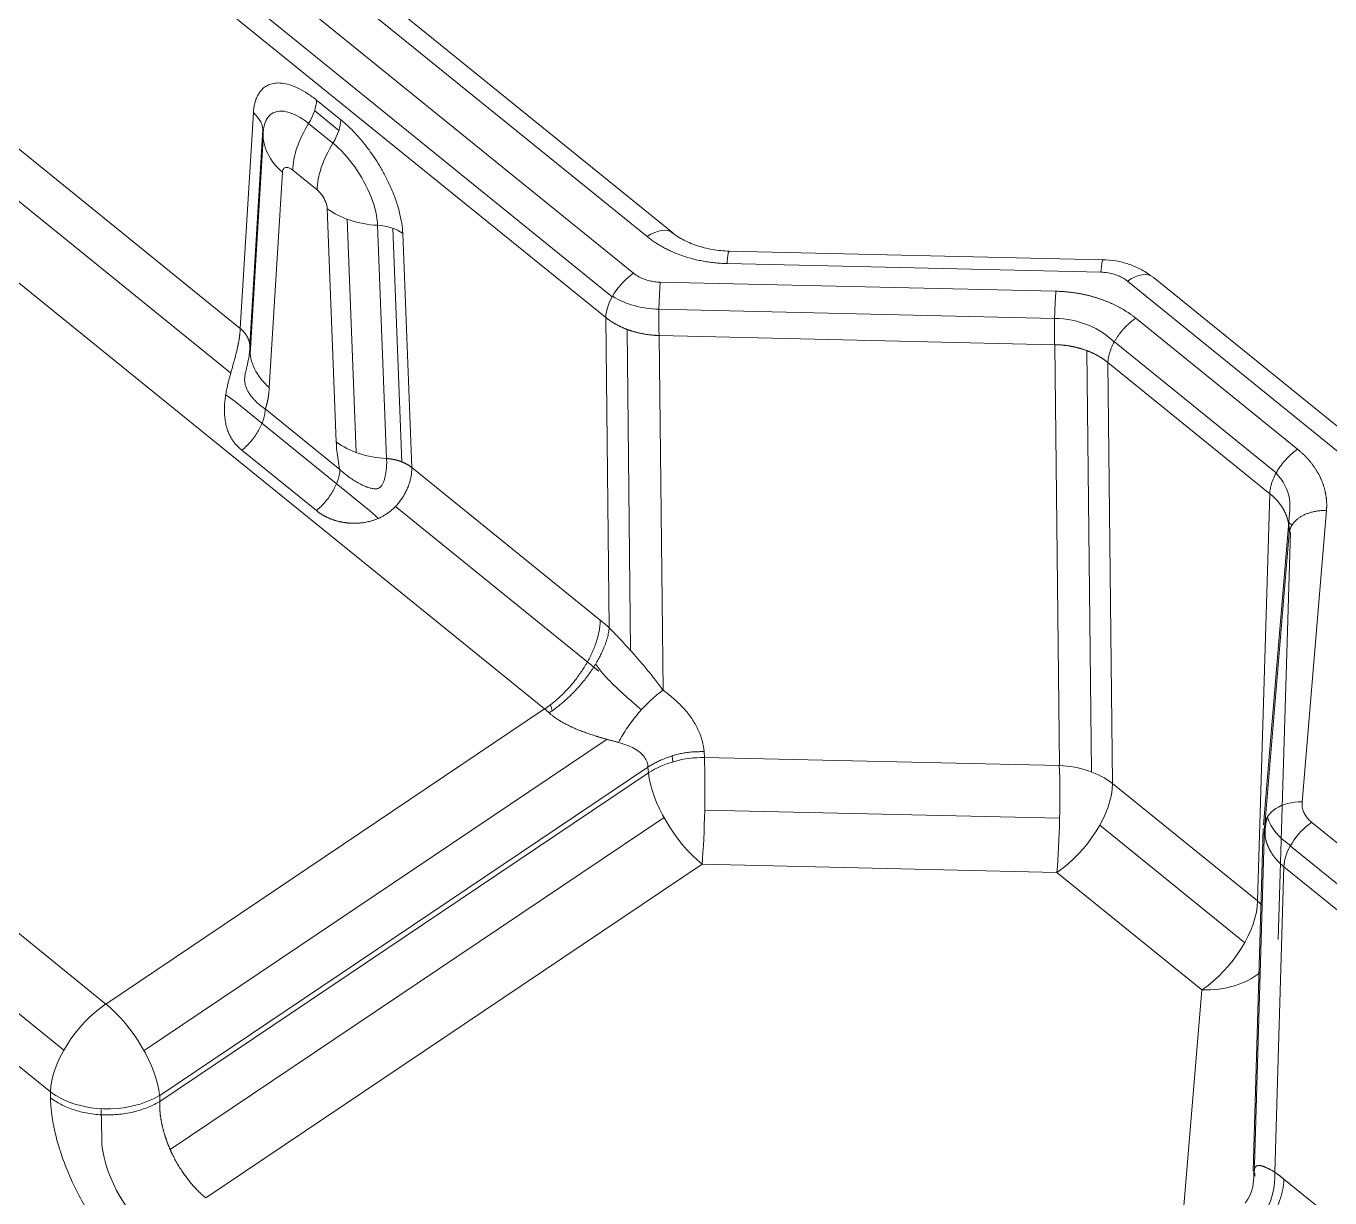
# Model space of a CAD drawing. Header units: millimetres. Extents: x 409 to 2276, y 1039 to 1674.
# Drawn here: x 2087.88 to 2104.69, y 1424.52 to 1439.62 of the extents above; entities that cross this region are included whole.
import ezdxf

# ---------------------------------------------------------------- set-up
doc = ezdxf.new("R2010")
doc.units = ezdxf.units.MM
doc.layers.add('粗实线层', color=7, linetype='Continuous', lineweight=35)

msp = doc.modelspace()

# ---------------------------------------------------------------- linework, layer by layer
at = {"layer": '粗实线层', "lineweight": 20}
for p, q in [((2095.884, 1436.908), (2031.636, 1488.93)), ((2096.215, 1436.958), (2031.966, 1488.981)), ((2095.71, 1436.437), (2030.985, 1488.846)), ((2030.709, 1488.542), (2095.435, 1436.134)), ((2095.352, 1435.865), (2030.626, 1488.273)), ((2090.639, 1435.724), (2035.267, 1480.558)), ((2090.513, 1435.153), (2035.057, 1480.055)), ((2094.563, 1430.821), (2066.764, 1453.33)), ((2091.935, 1438.414), (2091.622, 1438.668)), ((2090.808, 1438.507), (2090.639, 1435.724)), ((2091.598, 1438.532), (2091.911, 1438.278)), ((2091.833, 1438.113), (2091.52, 1438.367)), ((2090.762, 1435.514), (2090.931, 1438.29)), ((2090.933, 1438.25), (2090.764, 1435.475)), ((2090.767, 1435.395), (2090.936, 1438.17)), ((2091.013, 1434.962), (2091.182, 1437.737)), ((2091.629, 1437.511), (2091.316, 1437.764)), ((2091.76, 1437.269), (2091.876, 1434.263)), ((2092.017, 1437.132), (2092.133, 1434.126)), ((2092.525, 1434.049), (2092.409, 1437.055)), ((2092.605, 1437.016), (2092.721, 1434.005)), ((2092.85, 1433.933), (2092.734, 1436.948)), ((2101.761, 1436.611), (2096.942, 1436.722)), ((2101.734, 1436.45), (2096.914, 1436.561)), ((2101.154, 1436.204), (2096.054, 1436.322)), ((2104.904, 1434.045), (2102.077, 1436.335)), ((2105.235, 1434.095), (2102.408, 1436.384)), ((2077.838, 1435.982), (2088.908, 1427.019)), ((2096.037, 1435.973), (2101.137, 1435.855)), ((2095.396, 1431.866), (2095.352, 1435.865)), ((2104.27, 1434.168), (2102.183, 1435.857)), ((2095.625, 1435.714), (2095.671, 1431.573)), ((2096.089, 1431.063), (2096.038, 1435.634)), ((2101.138, 1435.516), (2096.038, 1435.634)), ((2101.138, 1435.516), (2101.199, 1430.091)), ((2101.908, 1435.554), (2103.994, 1433.864)), ((2088.364, 1426.425), (2077.294, 1435.388)), ((2101.612, 1430.01), (2101.552, 1435.439)), ((2101.825, 1435.285), (2101.885, 1429.86)), ((2103.911, 1433.595), (2101.825, 1435.285)), ((2077.121, 1434.85), (2088.191, 1425.887)), ((2090.572, 1434.782), (2090.453, 1434.871)), ((2090.572, 1434.782), (2092.306, 1433.378)), ((2090.961, 1434.687), (2091.922, 1433.908)), ((2090.659, 1434.156), (2091.62, 1433.377)), ((2095.28, 1431.966), (2092.85, 1433.933)), ((2103.911, 1433.595), (2103.754, 1428.347)), ((2092.421, 1433.277), (2092.306, 1433.378)), ((2095.261, 1431.309), (2092.639, 1433.432)), ((2104.169, 1433.388), (2103.829, 1429.328)), ((2104.328, 1429.622), (2104.642, 1433.379)), ((2104.161, 1433.086), (2103.846, 1429.325)), ((2104.177, 1433.102), (2104.019, 1427.849)), ((2094.563, 1430.821), (2088.908, 1427.019)), ((2095.367, 1430.43), (2089.398, 1426.419)), ((2096.623, 1430.197), (2096.618, 1430.271)), ((2096.209, 1430.218), (2096.215, 1430.14)), ((2096.623, 1430.197), (2101.199, 1430.091)), ((2095.895, 1430.072), (2089.6, 1425.842)), ((2089.601, 1425.764), (2095.9, 1429.998)), ((2095.9, 1429.998), (2095.895, 1430.072)), ((2101.885, 1429.86), (2103.754, 1428.347)), ((2096.102, 1429.421), (2089.736, 1425.143)), ((2101.202, 1429.413), (2096.626, 1429.518)), ((2103.588, 1427.809), (2101.719, 1429.322)), ((2103.828, 1429.28), (2103.695, 1424.869)), ((2103.844, 1429.296), (2103.709, 1424.801)), ((2110.009, 1424.86), (2104.452, 1429.36)), ((2104.176, 1429.056), (2109.734, 1424.556)), ((2090.194, 1424.52), (2096.593, 1428.82)), ((2096.593, 1428.82), (2101.168, 1428.715)), ((2104.093, 1428.787), (2103.975, 1424.852)), ((2109.651, 1424.287), (2104.093, 1428.787)), ((2101.168, 1428.715), (2103.037, 1427.202)), ((2103.037, 1427.202), (2102.755, 1423.831)), ((2088.191, 1425.887), (2088.193, 1425.809)), ((2089.6, 1425.842), (2089.601, 1425.764)), ((2088.853, 1425.28), (2088.845, 1425.669)), ((2104.093, 1424.763), (2109.614, 1420.292))]:
    msp.add_line(p, q, dxfattribs=at)
for centre, major_axis, ratio, start_param, end_param in [((2092.187, 1445.609), (11.993, -17.844), 0.431052, 0.751861, 2.190613), ((2091.247, 1438.434), (-0.315, -0.389), 0.524223, 1.811429, 2.558477), ((2090.433, 1438.273), (0.499, -0.03), 0.737338, 0.020162, 0.767208), ((2092.065, 1438.231), (0.629, 0.777), 0.524164, 1.811436, 2.558485), ((2091.56, 1438.181), (-0.315, -0.389), 0.524157, 1.811505, 2.558512), ((2091.932, 1438.204), (-0.998, 0.061), 0.737408, 0.020272, 0.767319), ((2092.379, 1437.978), (0.629, 0.777), 0.524149, 1.811467, 2.558516), ((2092.51, 1437.736), (0.999, 0.039), 0.682549, 3.838164, 4.585211), ((2092.359, 1436.714), (-0.5, -0.019), 0.682524, 3.838139, 4.585185), ((2095.901, 1436.569), (-0.315, -0.389), 0.524149, 3.141616, 4.181673), ((2101.75, 1436.111), (-0.012, -0.5), 0.06583, 3.141619, 3.96885), ((2095.727, 1436.099), (-0.315, -0.389), 0.524149, 4.181673, 5.700109), ((2096.07, 1435.983), (-0.012, -0.5), 0.06583, 3.96885, 5.487286), ((2102.093, 1435.996), (-0.315, -0.389), 0.524149, 3.141616, 4.181673), ((2096.097, 1436.709), (-0.999, -0.051), 0.735136, 0.814126, 1.473041), ((2101.072, 1435.119), (-0.999, -0.051), 0.735136, 3.691958, 4.610225), ((2091.763, 1435.429), (-0.998, 0.061), 0.737338, 0.020227, 0.767208), ((2092.626, 1434.73), (0.999, 0.039), 0.682525, 3.83814, 4.585122), ((2103.171, 1433.42), (-1, -0.05), 0.733501, 3.220583, 3.713859), ((2103.171, 1433.42), (-1, -0.05), 0.733501, 3.0304, 3.220583), ((2095.268, 1430.594), (0.528, -0.85), 0.46909, 2.226432, 2.329147), ((2095.268, 1430.594), (0.528, -0.85), 0.46909, 4.105525, 4.19639), ((2096.56, 1429.498), (0.997, 0.071), 0.696534, 1.457744, 2.242007), ((2096.56, 1429.498), (0.023, 1), 0.06583, 3.96885, 5.487286), ((2101.135, 1429.393), (0.023, 1), 0.06583, 3.96885, 5.487286), ((2101.135, 1429.393), (1, 0.011), 0.699388, 0.715562, 1.499825), ((2096.56, 1429.498), (-0.558, 0.83), 0.431052, 0.672176, 2.190613), ((2101.135, 1429.393), (0.629, 0.777), 0.524149, 4.181673, 5.700109), ((2104.344, 1429.284), (-0.498, 0.042), 0.675429, 4.801778, 6.320214), ((2104.854, 1429.619), (-1, -0.05), 0.733501, 0.193812, 0.794117), ((2104.468, 1429.021), (-0.315, -0.389), 0.524149, 4.181673, 5.700109), ((2103.004, 1427.879), (0.629, 0.777), 0.524149, 4.181673, 5.700109), ((2103.004, 1427.879), (1, -0.03), 0.722108, 0.648913, 0.74479), ((2103.004, 1427.879), (0.997, -0.083), 0.675429, 4.801778, 5.671462), ((2088.94, 1426.342), (0.629, 0.777), 0.524149, 1.04008, 2.541063), ((2088.94, 1426.342), (-0.558, 0.83), 0.431052, 3.813769, 5.332205), ((2088.94, 1426.342), (1, 0.02), 0.6743, 3.851387, 5.418532), ((2089.515, 1424.764), (0.518, -0.856), 0.481569, 3.812298, 5.380006), ((2103.301, 1424.432), (0.521, 0.734), 0.588409, 4.145891, 5.664546)]:
    msp.add_ellipse(centre, major_axis=major_axis, ratio=ratio, start_param=start_param, end_param=end_param, dxfattribs=at)
for points, degree in [([(2091.622, 1438.668), (2091.586, 1438.697), (2091.512, 1438.752), (2091.392, 1438.821), (2091.275, 1438.869), (2091.17, 1438.89), (2091.084, 1438.888), (2091.016, 1438.871), (2090.961, 1438.842), (2090.919, 1438.807), (2090.887, 1438.768), (2090.861, 1438.725), (2090.841, 1438.679), (2090.826, 1438.628), (2090.814, 1438.572), (2090.81, 1438.53), (2090.808, 1438.507)], 3), ([(2092.734, 1436.948), (2092.732, 1436.989), (2092.724, 1437.077), (2092.691, 1437.233), (2092.64, 1437.4), (2092.574, 1437.56), (2092.504, 1437.702), (2092.433, 1437.827), (2092.364, 1437.935), (2092.299, 1438.027), (2092.237, 1438.107), (2092.177, 1438.178), (2092.119, 1438.243), (2092.061, 1438.302), (2092, 1438.359), (2091.957, 1438.396), (2091.935, 1438.414)], 3), ([(2091.182, 1437.737), (2091.184, 1437.762), (2091.197, 1437.795), (2091.249, 1437.806), (2091.292, 1437.784), (2091.316, 1437.764)], 3), ([(2091.629, 1437.511), (2091.653, 1437.491), (2091.695, 1437.445), (2091.746, 1437.351), (2091.759, 1437.296), (2091.76, 1437.269)], 3), ([(2096.054, 1436.322), (2096.031, 1436.322), (2095.985, 1436.326), (2095.917, 1436.338), (2095.847, 1436.359), (2095.778, 1436.39), (2095.732, 1436.42), (2095.71, 1436.437)], 3), ([(2102.077, 1436.335), (2102.062, 1436.346), (2102.031, 1436.368), (2101.975, 1436.399), (2101.908, 1436.424), (2101.828, 1436.443), (2101.766, 1436.449), (2101.734, 1436.45)], 3), ([(2091.876, 1434.263), (2091.878, 1434.226), (2091.883, 1434.151), (2091.898, 1434.032), (2091.913, 1433.95), (2091.922, 1433.908)], 3), ([(2104.149, 1433.228), (2104.199, 1433.19)], 1), ([(2095.396, 1431.866), (2095.358, 1431.901), (2095.319, 1431.934), (2095.28, 1431.966)], 3), ([(2096.618, 1430.271), (2096.614, 1430.315), (2096.601, 1430.403), (2096.552, 1430.541), (2096.475, 1430.681), (2096.37, 1430.818), (2096.241, 1430.946), (2096.142, 1431.025), (2096.089, 1431.063)], 3), ([(2094.621, 1430.771), (2094.602, 1430.788), (2094.583, 1430.805), (2094.563, 1430.821)], 3), ([(2095.895, 1430.072), (2095.894, 1430.094), (2095.886, 1430.137), (2095.854, 1430.201), (2095.799, 1430.26), (2095.722, 1430.313), (2095.627, 1430.356), (2095.554, 1430.38), (2095.514, 1430.39)], 3), ([(2104.452, 1429.36), (2104.437, 1429.372), (2104.409, 1429.397), (2104.374, 1429.442), (2104.346, 1429.493), (2104.328, 1429.552), (2104.326, 1429.598), (2104.328, 1429.622)], 3), ([(2103.885, 1429.44), (2103.838, 1429.298), (2103.855, 1429.15)], 2), ([(2103.975, 1424.852), (2104.034, 1424.81), (2104.093, 1424.763)], 2)]:
    msp.add_open_spline(points, degree=degree, dxfattribs=at)
for points, degree, knots in [([(2091.52, 1438.367), (2091.422, 1438.446), (2091.223, 1438.552), (2091.001, 1438.506), (2090.939, 1438.348), (2090.933, 1438.25)], 3, [0, 0, 0, 0, 0.333545, 0.670771, 1, 1, 1, 1]), ([(2092.409, 1437.055), (2092.405, 1437.161), (2092.347, 1437.417), (2092.129, 1437.818), (2091.931, 1438.034), (2091.833, 1438.113)], 3, [0, 0, 0, 0, 0.329402, 0.666314, 1, 1, 1, 1]), ([(2096.914, 1436.561), (2096.61, 1436.569), (2096.337, 1436.663), (2096.076, 1436.753), (2095.884, 1436.908)], 2, [0, 0, 0, 0.5, 0.5, 1, 1, 1]), ([(2096.946, 1436.722), (2096.87, 1436.724), (2096.724, 1436.738), (2096.517, 1436.79), (2096.333, 1436.87), (2096.231, 1436.939), (2096.185, 1436.978)], 3, [0, 0, 0, 0, 0.253252, 0.504379, 0.753359, 1, 1, 1, 1]), ([(2102.381, 1436.401), (2102.339, 1436.434), (2102.249, 1436.492), (2102.095, 1436.558), (2101.928, 1436.6), (2101.814, 1436.61), (2101.757, 1436.611)], 3, [0, 0, 0, 0, 0.254012, 0.50542, 0.754115, 1, 1, 1, 1]), ([(2101.138, 1435.516), (2101.137, 1435.539), (2101.137, 1435.563), (2101.136, 1435.616), (2101.135, 1435.644), (2101.135, 1435.703), (2101.135, 1435.733), (2101.136, 1435.795), (2101.136, 1435.826), (2101.138, 1435.89), (2101.139, 1435.953), (2101.142, 1436.014), (2101.145, 1436.073), (2101.146, 1436.102), (2101.15, 1436.156), (2101.152, 1436.181), (2101.154, 1436.204)], 3, [0, 0, 0, 0, 0.125, 0.125, 0.25, 0.25, 0.375, 0.375, 0.5, 0.5, 0.625, 0.75, 0.75, 0.875, 0.875, 1, 1, 1, 1]), ([(2102.183, 1435.857), (2102.179, 1435.861), (2102.17, 1435.868), (2102.156, 1435.879), (2102.142, 1435.889), (2102.128, 1435.9), (2102.114, 1435.91), (2102.099, 1435.92), (2102.084, 1435.93), (2102.069, 1435.94), (2102.054, 1435.949), (2102.039, 1435.959), (2102.024, 1435.968), (2102.008, 1435.977), (2101.992, 1435.986), (2101.976, 1435.995), (2101.96, 1436.004), (2101.944, 1436.012), (2101.927, 1436.021), (2101.911, 1436.029), (2101.894, 1436.037), (2101.877, 1436.045), (2101.86, 1436.052), (2101.843, 1436.06), (2101.825, 1436.067), (2101.808, 1436.074), (2101.79, 1436.081), (2101.772, 1436.088), (2101.754, 1436.095), (2101.736, 1436.101), (2101.718, 1436.107), (2101.7, 1436.113), (2101.681, 1436.119), (2101.663, 1436.125), (2101.644, 1436.13), (2101.626, 1436.135), (2101.607, 1436.141), (2101.588, 1436.146), (2101.569, 1436.15), (2101.55, 1436.155), (2101.531, 1436.159), (2101.511, 1436.163), (2101.492, 1436.167), (2101.472, 1436.171), (2101.453, 1436.175), (2101.433, 1436.178), (2101.414, 1436.181), (2101.394, 1436.184), (2101.374, 1436.187), (2101.354, 1436.189), (2101.334, 1436.192), (2101.314, 1436.194), (2101.294, 1436.196), (2101.274, 1436.198), (2101.254, 1436.199), (2101.234, 1436.201), (2101.214, 1436.202), (2101.194, 1436.203), (2101.174, 1436.204), (2101.16, 1436.204), (2101.154, 1436.204)], 3, [0, 0, 0, 0, 0.01726, 0.03452, 0.051778, 0.069035, 0.086291, 0.103545, 0.120799, 0.138051, 0.155303, 0.172554, 0.189803, 0.207052, 0.2243, 0.241547, 0.258794, 0.27604, 0.293286, 0.310532, 0.327779, 0.345025, 0.362271, 0.379517, 0.396764, 0.41401, 0.431256, 0.448503, 0.465749, 0.482995, 0.500241, 0.517486, 0.534731, 0.551975, 0.569219, 0.586461, 0.603703, 0.620944, 0.638184, 0.655423, 0.67266, 0.689897, 0.707132, 0.724366, 0.741598, 0.758829, 0.77606, 0.793289, 0.810517, 0.827745, 0.844971, 0.862198, 0.879424, 0.896649, 0.913875, 0.9311, 0.948325, 0.96555, 0.982775, 1, 1, 1, 1]), ([(2096.038, 1435.634), (2096.034, 1435.634), (2096.024, 1435.634), (2096.009, 1435.635), (2095.994, 1435.636), (2095.98, 1435.637), (2095.965, 1435.638), (2095.95, 1435.639), (2095.936, 1435.641), (2095.921, 1435.642), (2095.906, 1435.644), (2095.892, 1435.646), (2095.878, 1435.648), (2095.863, 1435.65), (2095.849, 1435.653), (2095.834, 1435.655), (2095.82, 1435.658), (2095.806, 1435.661), (2095.792, 1435.664), (2095.778, 1435.667), (2095.764, 1435.67), (2095.75, 1435.674), (2095.736, 1435.678), (2095.723, 1435.681), (2095.709, 1435.685), (2095.695, 1435.689), (2095.682, 1435.693), (2095.668, 1435.698), (2095.655, 1435.702), (2095.642, 1435.707), (2095.629, 1435.712), (2095.616, 1435.716), (2095.603, 1435.722), (2095.59, 1435.727), (2095.578, 1435.732), (2095.565, 1435.737), (2095.553, 1435.743), (2095.54, 1435.749), (2095.528, 1435.755), (2095.516, 1435.761), (2095.504, 1435.767), (2095.492, 1435.773), (2095.481, 1435.779), (2095.469, 1435.786), (2095.458, 1435.792), (2095.447, 1435.799), (2095.435, 1435.806), (2095.424, 1435.813), (2095.414, 1435.82), (2095.403, 1435.827), (2095.392, 1435.835), (2095.382, 1435.842), (2095.372, 1435.85), (2095.362, 1435.857), (2095.355, 1435.862), (2095.352, 1435.865)], 3, [0, 0, 0, 0, 0.018878, 0.037756, 0.056633, 0.07551, 0.094386, 0.113262, 0.132137, 0.151012, 0.169887, 0.188761, 0.207635, 0.226508, 0.245381, 0.264253, 0.283126, 0.301997, 0.320869, 0.33974, 0.35861, 0.37748, 0.39635, 0.41522, 0.434089, 0.452957, 0.471825, 0.490693, 0.509561, 0.528428, 0.547295, 0.566161, 0.585028, 0.603893, 0.622759, 0.641624, 0.660489, 0.679353, 0.698217, 0.717081, 0.735944, 0.754807, 0.77367, 0.792533, 0.811395, 0.830257, 0.849118, 0.86798, 0.88684, 0.905701, 0.924561, 0.943422, 0.962281, 0.981141, 1, 1, 1, 1]), ([(2090.639, 1435.724), (2090.639, 1435.72), (2090.638, 1435.713), (2090.638, 1435.702), (2090.637, 1435.691), (2090.636, 1435.68), (2090.635, 1435.668), (2090.634, 1435.657), (2090.633, 1435.644), (2090.631, 1435.632), (2090.63, 1435.62), (2090.628, 1435.607), (2090.626, 1435.594), (2090.624, 1435.581), (2090.622, 1435.567), (2090.619, 1435.553), (2090.617, 1435.539), (2090.614, 1435.525), (2090.611, 1435.511), (2090.605, 1435.484), (2090.597, 1435.445), (2090.583, 1435.392), (2090.571, 1435.345), (2090.561, 1435.307), (2090.553, 1435.278), (2090.545, 1435.25), (2090.537, 1435.223), (2090.53, 1435.198), (2090.523, 1435.174), (2090.517, 1435.152), (2090.509, 1435.124), (2090.5, 1435.09), (2090.489, 1435.05), (2090.478, 1435.002), (2090.464, 1434.944), (2090.455, 1434.893), (2090.447, 1434.846), (2090.441, 1434.801), (2090.436, 1434.745), (2090.434, 1434.69), (2090.435, 1434.646), (2090.437, 1434.596), (2090.444, 1434.538), (2090.457, 1434.474), (2090.474, 1434.414), (2090.493, 1434.37), (2090.508, 1434.338), (2090.52, 1434.317), (2090.532, 1434.297), (2090.545, 1434.277), (2090.559, 1434.258), (2090.574, 1434.239), (2090.589, 1434.221), (2090.606, 1434.204), (2090.623, 1434.187), (2090.64, 1434.171), (2090.653, 1434.161), (2090.659, 1434.156)], 3, [0, 0, 0, 0, 0.008147, 0.016365, 0.024656, 0.033017, 0.041448, 0.049948, 0.058515, 0.067147, 0.075846, 0.084611, 0.093446, 0.102352, 0.11133, 0.120383, 0.12951, 0.138711, 0.147984, 0.157329, 0.189405, 0.221511, 0.253678, 0.271479, 0.288391, 0.30442, 0.319543, 0.333733, 0.34698, 0.359288, 0.370667, 0.393136, 0.415572, 0.437855, 0.471522, 0.510877, 0.523075, 0.549058, 0.587905, 0.618132, 0.644301, 0.666658, 0.710234, 0.751932, 0.791929, 0.83036, 0.84623, 0.86199, 0.877645, 0.893203, 0.90867, 0.924054, 0.939363, 0.954603, 0.969785, 0.984914, 1, 1, 1, 1]), ([(2090.639, 1435.724), (2090.641, 1435.722), (2090.646, 1435.718), (2090.653, 1435.712), (2090.66, 1435.705), (2090.667, 1435.699), (2090.673, 1435.693), (2090.679, 1435.686), (2090.685, 1435.68), (2090.691, 1435.673), (2090.696, 1435.666), (2090.702, 1435.66), (2090.707, 1435.653), (2090.712, 1435.646), (2090.717, 1435.639), (2090.721, 1435.632), (2090.725, 1435.625), (2090.729, 1435.617), (2090.733, 1435.61), (2090.737, 1435.603), (2090.74, 1435.595), (2090.743, 1435.588), (2090.746, 1435.581), (2090.749, 1435.573), (2090.751, 1435.566), (2090.754, 1435.558), (2090.756, 1435.551), (2090.758, 1435.543), (2090.759, 1435.536), (2090.761, 1435.528), (2090.762, 1435.52), (2090.763, 1435.513), (2090.763, 1435.505), (2090.764, 1435.498), (2090.764, 1435.49), (2090.764, 1435.482), (2090.764, 1435.477), (2090.764, 1435.475)], 3, [0, 0, 0, 0, 0.02947, 0.058887, 0.088251, 0.117561, 0.146818, 0.176022, 0.205173, 0.234271, 0.263315, 0.292307, 0.321245, 0.350131, 0.378963, 0.407743, 0.43647, 0.465145, 0.493766, 0.522335, 0.550852, 0.579316, 0.607727, 0.636086, 0.664392, 0.692646, 0.720848, 0.748998, 0.777095, 0.80514, 0.833133, 0.861074, 0.888963, 0.9168, 0.944585, 0.972319, 1, 1, 1, 1]), ([(2090.764, 1435.475), (2090.764, 1435.471), (2090.763, 1435.463), (2090.762, 1435.452), (2090.761, 1435.44), (2090.76, 1435.428), (2090.759, 1435.416), (2090.757, 1435.404), (2090.756, 1435.392), (2090.754, 1435.38), (2090.751, 1435.359), (2090.746, 1435.33), (2090.738, 1435.289), (2090.729, 1435.248), (2090.719, 1435.208), (2090.711, 1435.174), (2090.704, 1435.144), (2090.699, 1435.115), (2090.696, 1435.086), (2090.695, 1435.056), (2090.698, 1435.031), (2090.702, 1435.009), (2090.707, 1434.989), (2090.715, 1434.967), (2090.726, 1434.94), (2090.739, 1434.914), (2090.753, 1434.891), (2090.766, 1434.872), (2090.779, 1434.855), (2090.791, 1434.84), (2090.803, 1434.825), (2090.816, 1434.811), (2090.83, 1434.795), (2090.846, 1434.779), (2090.863, 1434.763), (2090.882, 1434.747), (2090.9, 1434.731), (2090.92, 1434.716), (2090.94, 1434.701), (2090.954, 1434.691), (2090.961, 1434.687)], 3, [0, 0, 0, 0, 0.015412, 0.030732, 0.04596, 0.061093, 0.076129, 0.091067, 0.105904, 0.120639, 0.13527, 0.18362, 0.225933, 0.277731, 0.320981, 0.35624, 0.38406, 0.411952, 0.43683, 0.462682, 0.489825, 0.507442, 0.528275, 0.552569, 0.584444, 0.626319, 0.653795, 0.681498, 0.70942, 0.730471, 0.752849, 0.776561, 0.80161, 0.82958, 0.857717, 0.885994, 0.914385, 0.942866, 0.971413, 1, 1, 1, 1]), ([(2101.825, 1435.285), (2101.822, 1435.287), (2101.815, 1435.293), (2101.805, 1435.301), (2101.795, 1435.308), (2101.784, 1435.316), (2101.774, 1435.324), (2101.763, 1435.331), (2101.752, 1435.338), (2101.741, 1435.345), (2101.73, 1435.352), (2101.719, 1435.359), (2101.708, 1435.366), (2101.696, 1435.373), (2101.684, 1435.379), (2101.673, 1435.385), (2101.661, 1435.392), (2101.649, 1435.398), (2101.636, 1435.404), (2101.624, 1435.409), (2101.612, 1435.415), (2101.599, 1435.421), (2101.586, 1435.426), (2101.574, 1435.431), (2101.561, 1435.436), (2101.548, 1435.441), (2101.535, 1435.446), (2101.522, 1435.451), (2101.508, 1435.455), (2101.495, 1435.459), (2101.481, 1435.464), (2101.468, 1435.468), (2101.454, 1435.471), (2101.44, 1435.475), (2101.427, 1435.479), (2101.413, 1435.482), (2101.399, 1435.485), (2101.385, 1435.488), (2101.371, 1435.491), (2101.356, 1435.494), (2101.342, 1435.497), (2101.328, 1435.499), (2101.314, 1435.501), (2101.299, 1435.504), (2101.285, 1435.505), (2101.27, 1435.507), (2101.256, 1435.509), (2101.241, 1435.51), (2101.227, 1435.512), (2101.212, 1435.513), (2101.197, 1435.514), (2101.183, 1435.515), (2101.168, 1435.515), (2101.153, 1435.516), (2101.143, 1435.516), (2101.138, 1435.516)], 3, [0, 0, 0, 0, 0.01888, 0.03776, 0.056638, 0.075516, 0.094392, 0.113268, 0.132143, 0.151017, 0.169891, 0.188764, 0.207636, 0.226507, 0.245378, 0.264248, 0.283117, 0.301986, 0.320855, 0.339722, 0.35859, 0.377457, 0.396323, 0.415189, 0.434055, 0.452921, 0.471786, 0.490651, 0.509515, 0.52838, 0.547244, 0.566108, 0.584972, 0.603835, 0.622699, 0.641563, 0.660426, 0.67929, 0.698154, 0.717017, 0.735881, 0.754745, 0.773609, 0.792473, 0.811338, 0.830203, 0.849068, 0.867933, 0.886798, 0.905664, 0.924531, 0.943397, 0.962264, 0.981132, 1, 1, 1, 1]), ([(2090.961, 1434.687), (2090.963, 1434.69), (2090.965, 1434.697), (2090.969, 1434.708), (2090.972, 1434.719), (2090.975, 1434.73), (2090.979, 1434.741), (2090.982, 1434.752), (2090.984, 1434.763), (2090.987, 1434.774), (2090.99, 1434.786), (2090.992, 1434.797), (2090.994, 1434.808), (2090.997, 1434.82), (2090.999, 1434.832), (2091, 1434.843), (2091.002, 1434.855), (2091.004, 1434.867), (2091.005, 1434.878), (2091.007, 1434.89), (2091.008, 1434.902), (2091.009, 1434.914), (2091.011, 1434.926), (2091.012, 1434.938), (2091.013, 1434.95), (2091.013, 1434.958), (2091.013, 1434.962)], 3, [0, 0, 0, 0, 0.044182, 0.088126, 0.131834, 0.175309, 0.218552, 0.261567, 0.304356, 0.346922, 0.389269, 0.431399, 0.473317, 0.515025, 0.556526, 0.597823, 0.638918, 0.679813, 0.72051, 0.761011, 0.801317, 0.84143, 0.881354, 0.921089, 0.960637, 1, 1, 1, 1]), ([(2090.659, 1434.156), (2090.681, 1434.174), (2090.703, 1434.193), (2090.744, 1434.235), (2090.764, 1434.256), (2090.801, 1434.3), (2090.818, 1434.323), (2090.849, 1434.368), (2090.862, 1434.39), (2090.887, 1434.433), (2090.899, 1434.456), (2090.92, 1434.502), (2090.929, 1434.526), (2090.944, 1434.573), (2090.95, 1434.597), (2090.959, 1434.643), (2090.961, 1434.665), (2090.961, 1434.687)], 3, [0, 0, 0, 0, 0.125, 0.125, 0.25, 0.25, 0.375, 0.375, 0.5, 0.5, 0.625, 0.625, 0.75, 0.75, 0.875, 0.875, 1, 1, 1, 1]), ([(2103.911, 1433.595), (2103.912, 1433.618), (2103.914, 1433.641), (2103.923, 1433.69), (2103.93, 1433.716), (2103.948, 1433.768), (2103.959, 1433.795), (2103.985, 1433.848), (2104, 1433.875), (2104.033, 1433.928), (2104.051, 1433.954), (2104.09, 1434.004), (2104.111, 1434.028), (2104.154, 1434.073), (2104.176, 1434.095), (2104.222, 1434.134), (2104.246, 1434.152), (2104.27, 1434.168)], 3, [0, 0, 0, 0, 0.125, 0.125, 0.25, 0.25, 0.375, 0.375, 0.5, 0.5, 0.625, 0.625, 0.75, 0.75, 0.875, 0.875, 1, 1, 1, 1]), ([(2104.642, 1433.379), (2104.643, 1433.384), (2104.643, 1433.394), (2104.644, 1433.409), (2104.645, 1433.424), (2104.645, 1433.439), (2104.645, 1433.454), (2104.645, 1433.469), (2104.644, 1433.484), (2104.643, 1433.499), (2104.642, 1433.514), (2104.641, 1433.528), (2104.639, 1433.543), (2104.638, 1433.558), (2104.635, 1433.573), (2104.633, 1433.588), (2104.63, 1433.602), (2104.627, 1433.617), (2104.624, 1433.632), (2104.62, 1433.646), (2104.617, 1433.661), (2104.612, 1433.675), (2104.608, 1433.69), (2104.603, 1433.704), (2104.599, 1433.718), (2104.593, 1433.733), (2104.588, 1433.747), (2104.582, 1433.761), (2104.576, 1433.775), (2104.57, 1433.789), (2104.564, 1433.803), (2104.557, 1433.817), (2104.55, 1433.831), (2104.543, 1433.845), (2104.535, 1433.859), (2104.527, 1433.872), (2104.519, 1433.886), (2104.511, 1433.899), (2104.503, 1433.913), (2104.494, 1433.926), (2104.485, 1433.939), (2104.476, 1433.952), (2104.466, 1433.965), (2104.457, 1433.978), (2104.447, 1433.991), (2104.436, 1434.003), (2104.426, 1434.016), (2104.415, 1434.028), (2104.404, 1434.04), (2104.393, 1434.053), (2104.382, 1434.065), (2104.37, 1434.077), (2104.359, 1434.089), (2104.346, 1434.1), (2104.334, 1434.112), (2104.322, 1434.123), (2104.309, 1434.135), (2104.296, 1434.146), (2104.283, 1434.157), (2104.274, 1434.164), (2104.27, 1434.168)], 3, [0, 0, 0, 0, 0.01726, 0.03452, 0.051778, 0.069035, 0.086291, 0.103545, 0.120799, 0.138051, 0.155303, 0.172554, 0.189803, 0.207052, 0.2243, 0.241547, 0.258794, 0.27604, 0.293286, 0.310532, 0.327779, 0.345025, 0.362271, 0.379517, 0.396764, 0.41401, 0.431257, 0.448503, 0.465749, 0.482995, 0.500241, 0.517486, 0.534731, 0.551975, 0.569219, 0.586461, 0.603703, 0.620944, 0.638184, 0.655423, 0.67266, 0.689897, 0.707132, 0.724366, 0.741598, 0.758829, 0.77606, 0.793289, 0.810517, 0.827745, 0.844971, 0.862198, 0.879424, 0.896649, 0.913875, 0.9311, 0.948325, 0.96555, 0.982775, 1, 1, 1, 1]), ([(2091.922, 1433.908), (2091.926, 1433.905), (2091.934, 1433.897), (2091.946, 1433.886), (2091.958, 1433.876), (2091.971, 1433.865), (2091.983, 1433.854), (2091.996, 1433.844), (2092.009, 1433.834), (2092.022, 1433.824), (2092.035, 1433.814), (2092.049, 1433.804), (2092.062, 1433.795), (2092.091, 1433.775), (2092.14, 1433.744), (2092.197, 1433.714), (2092.242, 1433.693), (2092.27, 1433.682), (2092.293, 1433.674), (2092.311, 1433.669), (2092.33, 1433.664), (2092.348, 1433.66), (2092.368, 1433.658), (2092.386, 1433.658), (2092.401, 1433.66), (2092.416, 1433.663), (2092.431, 1433.67), (2092.445, 1433.68), (2092.457, 1433.693), (2092.468, 1433.708), (2092.477, 1433.726), (2092.485, 1433.745), (2092.493, 1433.768), (2092.499, 1433.789), (2092.504, 1433.806), (2092.507, 1433.82), (2092.51, 1433.835), (2092.513, 1433.852), (2092.516, 1433.869), (2092.519, 1433.888), (2092.521, 1433.908), (2092.524, 1433.929), (2092.525, 1433.951), (2092.526, 1433.974), (2092.527, 1433.998), (2092.526, 1434.023), (2092.525, 1434.04), (2092.525, 1434.049)], 3, [0, 0, 0, 0, 0.015714, 0.031443, 0.047183, 0.062929, 0.078678, 0.094425, 0.110167, 0.125899, 0.141617, 0.157317, 0.172993, 0.188642, 0.256462, 0.335873, 0.368264, 0.395729, 0.418409, 0.43643, 0.449899, 0.47115, 0.490204, 0.507238, 0.522437, 0.536006, 0.553056, 0.570747, 0.589583, 0.61001, 0.629413, 0.651846, 0.677512, 0.706614, 0.720815, 0.736338, 0.753207, 0.771445, 0.791075, 0.812116, 0.834588, 0.858505, 0.88388, 0.910719, 0.939022, 0.968785, 1, 1, 1, 1]), ([(2092.85, 1433.933), (2092.847, 1433.935), (2092.842, 1433.939), (2092.835, 1433.945), (2092.827, 1433.95), (2092.819, 1433.956), (2092.811, 1433.961), (2092.803, 1433.966), (2092.795, 1433.97), (2092.787, 1433.975), (2092.779, 1433.98), (2092.77, 1433.984), (2092.762, 1433.988), (2092.753, 1433.992), (2092.745, 1433.996), (2092.736, 1434), (2092.727, 1434.003), (2092.719, 1434.007), (2092.71, 1434.01), (2092.701, 1434.013), (2092.693, 1434.016), (2092.684, 1434.019), (2092.675, 1434.022), (2092.667, 1434.024), (2092.658, 1434.027), (2092.649, 1434.029), (2092.641, 1434.031), (2092.633, 1434.033), (2092.624, 1434.035), (2092.616, 1434.037), (2092.608, 1434.038), (2092.6, 1434.04), (2092.592, 1434.041), (2092.584, 1434.042), (2092.576, 1434.044), (2092.568, 1434.045), (2092.561, 1434.046), (2092.553, 1434.046), (2092.546, 1434.047), (2092.539, 1434.048), (2092.532, 1434.048), (2092.527, 1434.049), (2092.525, 1434.049)], 3, [0, 0, 0, 0, 0.030448, 0.060267, 0.08947, 0.118398, 0.147213, 0.175903, 0.204455, 0.232856, 0.261094, 0.289157, 0.317032, 0.344708, 0.372173, 0.399416, 0.426425, 0.45319, 0.479701, 0.505947, 0.531918, 0.557605, 0.582998, 0.608089, 0.632869, 0.65733, 0.681465, 0.705265, 0.728723, 0.751833, 0.774589, 0.796984, 0.819013, 0.84067, 0.86195, 0.882848, 0.903361, 0.923483, 0.943212, 0.962543, 0.981473, 1, 1, 1, 1]), ([(2091.62, 1433.377), (2091.623, 1433.375), (2091.629, 1433.37), (2091.638, 1433.363), (2091.647, 1433.356), (2091.656, 1433.35), (2091.666, 1433.343), (2091.676, 1433.337), (2091.686, 1433.331), (2091.696, 1433.324), (2091.706, 1433.318), (2091.716, 1433.312), (2091.727, 1433.307), (2091.738, 1433.301), (2091.749, 1433.296), (2091.76, 1433.29), (2091.771, 1433.285), (2091.782, 1433.28), (2091.794, 1433.275), (2091.805, 1433.271), (2091.817, 1433.266), (2091.829, 1433.262), (2091.841, 1433.258), (2091.853, 1433.254), (2091.866, 1433.25), (2091.878, 1433.246), (2091.891, 1433.243), (2091.904, 1433.239), (2091.917, 1433.236), (2091.93, 1433.233), (2091.943, 1433.231), (2091.956, 1433.228), (2091.97, 1433.226), (2091.983, 1433.224), (2091.997, 1433.222), (2092.011, 1433.22), (2092.025, 1433.218), (2092.039, 1433.217), (2092.053, 1433.216), (2092.067, 1433.215), (2092.081, 1433.215), (2092.105, 1433.214), (2092.142, 1433.214), (2092.192, 1433.218), (2092.248, 1433.225), (2092.303, 1433.237), (2092.349, 1433.25), (2092.381, 1433.261), (2092.414, 1433.274), (2092.449, 1433.29), (2092.502, 1433.319), (2092.563, 1433.359), (2092.618, 1433.407), (2092.662, 1433.454), (2092.699, 1433.499), (2092.729, 1433.542), (2092.756, 1433.587), (2092.78, 1433.632), (2092.801, 1433.68), (2092.815, 1433.719), (2092.824, 1433.749), (2092.831, 1433.773), (2092.836, 1433.797), (2092.841, 1433.82), (2092.845, 1433.844), (2092.847, 1433.867), (2092.849, 1433.889), (2092.85, 1433.912), (2092.85, 1433.926), (2092.85, 1433.933)], 3, [0, 0, 0, 0, 0.007085, 0.014181, 0.021287, 0.028404, 0.035534, 0.042678, 0.049835, 0.057008, 0.064197, 0.071403, 0.078627, 0.085869, 0.093131, 0.100413, 0.107716, 0.115042, 0.12239, 0.129761, 0.137158, 0.144579, 0.152026, 0.159501, 0.167003, 0.174534, 0.182094, 0.189684, 0.197306, 0.204958, 0.212643, 0.220361, 0.228113, 0.235901, 0.243725, 0.251585, 0.259483, 0.26742, 0.275395, 0.283411, 0.291469, 0.29957, 0.324427, 0.352617, 0.384305, 0.41975, 0.445895, 0.464882, 0.476408, 0.505263, 0.530267, 0.579143, 0.627934, 0.65704, 0.69108, 0.729939, 0.751393, 0.787873, 0.823734, 0.851718, 0.868599, 0.88538, 0.902061, 0.918641, 0.93512, 0.951495, 0.967766, 0.983933, 1, 1, 1, 1]), ([(2091.62, 1433.377), (2091.662, 1433.411), (2091.702, 1433.451), (2091.776, 1433.539), (2091.809, 1433.586), (2091.863, 1433.681), (2091.885, 1433.73), (2091.914, 1433.824), (2091.922, 1433.868), (2091.922, 1433.908)], 3, [0, 0, 0, 0, 0.25, 0.25, 0.5, 0.5, 0.75, 0.75, 1, 1, 1, 1]), ([(2104.149, 1433.23), (2104.149, 1433.231), (2104.148, 1433.236), (2104.146, 1433.244), (2104.144, 1433.255), (2104.141, 1433.265), (2104.138, 1433.276), (2104.134, 1433.286), (2104.131, 1433.297), (2104.127, 1433.307), (2104.123, 1433.318), (2104.119, 1433.328), (2104.114, 1433.338), (2104.11, 1433.349), (2104.105, 1433.359), (2104.1, 1433.369), (2104.095, 1433.379), (2104.089, 1433.389), (2104.084, 1433.399), (2104.078, 1433.409), (2104.072, 1433.418), (2104.066, 1433.428), (2104.059, 1433.438), (2104.053, 1433.447), (2104.046, 1433.457), (2104.039, 1433.466), (2104.032, 1433.475), (2104.024, 1433.485), (2104.017, 1433.494), (2104.009, 1433.503), (2104.001, 1433.512), (2103.993, 1433.521), (2103.984, 1433.529), (2103.976, 1433.538), (2103.967, 1433.546), (2103.958, 1433.555), (2103.949, 1433.563), (2103.94, 1433.571), (2103.931, 1433.579), (2103.921, 1433.587), (2103.915, 1433.593), (2103.911, 1433.595)], 3, [0, 0, 0, 0, 0.006726, 0.03287, 0.059014, 0.085156, 0.111298, 0.137439, 0.16358, 0.18972, 0.215859, 0.241999, 0.268137, 0.294275, 0.320413, 0.346551, 0.372688, 0.398825, 0.424962, 0.451099, 0.477235, 0.503372, 0.529508, 0.555644, 0.581781, 0.607917, 0.634054, 0.660191, 0.686328, 0.712465, 0.738602, 0.76474, 0.790878, 0.817017, 0.843155, 0.869295, 0.895435, 0.921575, 0.947716, 0.973858, 1, 1, 1, 1]), ([(2104.16, 1433.07), (2104.16, 1433.073), (2104.161, 1433.081), (2104.161, 1433.092), (2104.161, 1433.103), (2104.162, 1433.114), (2104.162, 1433.125), (2104.161, 1433.135), (2104.161, 1433.146), (2104.16, 1433.157), (2104.159, 1433.168), (2104.158, 1433.179), (2104.157, 1433.19), (2104.155, 1433.201), (2104.153, 1433.212), (2104.151, 1433.222), (2104.15, 1433.228), (2104.149, 1433.23)], 3, [0, 0, 0, 0, 0.067851, 0.135698, 0.203542, 0.271383, 0.339221, 0.407055, 0.474887, 0.542715, 0.610541, 0.678365, 0.746185, 0.814003, 0.881819, 0.949633, 1, 1, 1, 1]), ([(2096.089, 1431.063), (2096.071, 1431.089), (2096.017, 1431.162), (2095.925, 1431.278), (2095.816, 1431.41), (2095.71, 1431.531), (2095.61, 1431.642), (2095.519, 1431.739), (2095.449, 1431.812), (2095.41, 1431.852), (2095.396, 1431.866)], 3, [0, 0, 0, 0, 0.091532, 0.260035, 0.415725, 0.563009, 0.699169, 0.822894, 0.934801, 1, 1, 1, 1]), ([(2095.811, 1430.81), (2095.78, 1430.837), (2095.749, 1430.863), (2095.647, 1430.952), (2095.573, 1431.017), (2095.436, 1431.145), (2095.371, 1431.211), (2095.28, 1431.317), (2095.247, 1431.361), (2095.221, 1431.402)], 3, [0, 0, 0, 0, 0.136883, 0.136883, 0.450473, 0.450473, 0.76705, 0.76705, 1, 1, 1, 1]), ([(2096.089, 1431.063), (2096.038, 1431.026), (2095.985, 1430.983), (2095.879, 1430.884), (2095.826, 1430.829), (2095.724, 1430.71), (2095.676, 1430.647), (2095.588, 1430.519), (2095.549, 1430.454), (2095.514, 1430.39)], 3, [0, 0, 0, 0, 0.25, 0.25, 0.5, 0.5, 0.75, 0.75, 1, 1, 1, 1]), ([(2095.514, 1430.39), (2095.508, 1430.392), (2095.495, 1430.395), (2095.475, 1430.4), (2095.456, 1430.406), (2095.438, 1430.411), (2095.419, 1430.416), (2095.401, 1430.42), (2095.384, 1430.425), (2095.366, 1430.43), (2095.35, 1430.435), (2095.333, 1430.44), (2095.317, 1430.444), (2095.301, 1430.449), (2095.286, 1430.453), (2095.271, 1430.457), (2095.257, 1430.462), (2095.243, 1430.466), (2095.211, 1430.476), (2095.162, 1430.492), (2095.096, 1430.514), (2095.034, 1430.537), (2094.985, 1430.557), (2094.949, 1430.572), (2094.925, 1430.583), (2094.902, 1430.594), (2094.879, 1430.605), (2094.856, 1430.616), (2094.834, 1430.627), (2094.813, 1430.638), (2094.792, 1430.65), (2094.772, 1430.661), (2094.753, 1430.673), (2094.734, 1430.685), (2094.716, 1430.697), (2094.699, 1430.709), (2094.682, 1430.721), (2094.666, 1430.733), (2094.65, 1430.746), (2094.635, 1430.758), (2094.626, 1430.767), (2094.621, 1430.771)], 3, [0, 0, 0, 0, 0.022809, 0.045106, 0.066892, 0.088167, 0.108931, 0.129185, 0.148929, 0.168162, 0.186886, 0.2051, 0.222805, 0.240001, 0.256689, 0.272869, 0.288541, 0.303707, 0.318366, 0.392774, 0.462838, 0.528663, 0.590375, 0.616589, 0.642286, 0.667484, 0.6922, 0.716452, 0.74026, 0.763644, 0.786627, 0.809231, 0.831481, 0.853402, 0.875021, 0.896365, 0.917462, 0.938343, 0.959039, 0.97958, 1, 1, 1, 1]), ([(2096.618, 1430.271), (2096.614, 1430.271), (2096.607, 1430.271), (2096.593, 1430.271), (2096.576, 1430.271), (2096.554, 1430.271), (2096.528, 1430.27), (2096.497, 1430.269), (2096.463, 1430.267), (2096.429, 1430.263), (2096.396, 1430.259), (2096.365, 1430.255), (2096.333, 1430.249), (2096.3, 1430.242), (2096.266, 1430.234), (2096.234, 1430.225), (2096.203, 1430.215), (2096.175, 1430.206), (2096.147, 1430.196), (2096.119, 1430.186), (2096.092, 1430.175), (2096.066, 1430.164), (2096.04, 1430.152), (2096.014, 1430.14), (2095.989, 1430.127), (2095.965, 1430.114), (2095.941, 1430.101), (2095.918, 1430.087), (2095.903, 1430.077), (2095.895, 1430.072)], 3, [0, 0, 0, 0, 0.011951, 0.029227, 0.05183, 0.079759, 0.113016, 0.1516, 0.19551, 0.244747, 0.283189, 0.323252, 0.364941, 0.408259, 0.453209, 0.499795, 0.538792, 0.577701, 0.616523, 0.655259, 0.693908, 0.73247, 0.770946, 0.809336, 0.847639, 0.885858, 0.92399, 0.962038, 1, 1, 1, 1]), ([(2104.093, 1428.787), (2104.09, 1428.79), (2104.084, 1428.795), (2104.074, 1428.803), (2104.065, 1428.812), (2104.055, 1428.82), (2104.046, 1428.829), (2104.038, 1428.837), (2104.029, 1428.846), (2104.02, 1428.855), (2104.012, 1428.864), (2104.004, 1428.873), (2103.996, 1428.882), (2103.988, 1428.891), (2103.981, 1428.9), (2103.973, 1428.909), (2103.966, 1428.919), (2103.959, 1428.928), (2103.952, 1428.938), (2103.946, 1428.947), (2103.939, 1428.957), (2103.933, 1428.967), (2103.927, 1428.977), (2103.921, 1428.987), (2103.915, 1428.996), (2103.91, 1429.006), (2103.905, 1429.017), (2103.9, 1429.027), (2103.895, 1429.037), (2103.89, 1429.047), (2103.886, 1429.057), (2103.882, 1429.068), (2103.878, 1429.078), (2103.874, 1429.088), (2103.871, 1429.099), (2103.867, 1429.109), (2103.864, 1429.12), (2103.861, 1429.13), (2103.858, 1429.141), (2103.856, 1429.152), (2103.854, 1429.162), (2103.852, 1429.173), (2103.85, 1429.184), (2103.848, 1429.194), (2103.847, 1429.205), (2103.846, 1429.216), (2103.845, 1429.227), (2103.844, 1429.237), (2103.843, 1429.248), (2103.843, 1429.259), (2103.843, 1429.27), (2103.843, 1429.28), (2103.844, 1429.291), (2103.844, 1429.302), (2103.845, 1429.309), (2103.845, 1429.313)], 3, [0, 0, 0, 0, 0.018872, 0.037743, 0.056615, 0.075486, 0.094357, 0.113228, 0.132098, 0.150969, 0.169839, 0.188709, 0.207579, 0.226449, 0.245318, 0.264188, 0.283057, 0.301926, 0.320795, 0.339664, 0.358532, 0.377401, 0.396269, 0.415137, 0.434005, 0.452873, 0.471741, 0.490609, 0.509476, 0.528344, 0.547211, 0.566078, 0.584945, 0.603812, 0.622679, 0.641546, 0.660413, 0.679279, 0.698146, 0.717012, 0.735879, 0.754745, 0.773611, 0.792477, 0.811343, 0.830209, 0.849075, 0.867941, 0.886807, 0.905672, 0.924538, 0.943403, 0.962269, 0.981135, 1, 1, 1, 1]), ([(2088.193, 1425.809), (2088.193, 1425.803), (2088.193, 1425.792), (2088.194, 1425.775), (2088.194, 1425.757), (2088.195, 1425.74), (2088.197, 1425.722), (2088.198, 1425.704), (2088.199, 1425.686), (2088.201, 1425.668), (2088.203, 1425.65), (2088.205, 1425.632), (2088.207, 1425.613), (2088.209, 1425.595), (2088.212, 1425.576), (2088.215, 1425.557), (2088.217, 1425.539), (2088.22, 1425.52), (2088.224, 1425.501), (2088.227, 1425.482), (2088.233, 1425.449), (2088.247, 1425.383), (2088.27, 1425.285), (2088.3, 1425.182), (2088.346, 1425.039), (2088.427, 1424.821), (2088.559, 1424.541), (2088.695, 1424.305), (2088.791, 1424.158), (2088.855, 1424.065), (2088.915, 1423.983), (2088.982, 1423.895), (2089.056, 1423.804), (2089.133, 1423.716), (2089.206, 1423.637), (2089.272, 1423.571), (2089.329, 1423.516), (2089.379, 1423.471), (2089.419, 1423.436), (2089.451, 1423.409), (2089.47, 1423.394), (2089.477, 1423.387)], 3, [0, 0, 0, 0, 0.007637, 0.015273, 0.02291, 0.030546, 0.038182, 0.045818, 0.053453, 0.061089, 0.068725, 0.076361, 0.083997, 0.091634, 0.099271, 0.106908, 0.114545, 0.122183, 0.129822, 0.137462, 0.145103, 0.168871, 0.215677, 0.258517, 0.286434, 0.375701, 0.50087, 0.595529, 0.643862, 0.674266, 0.707987, 0.745027, 0.785388, 0.827488, 0.865225, 0.898596, 0.927602, 0.952245, 0.972526, 0.988444, 1, 1, 1, 1]), ([(2089.601, 1425.764), (2089.557, 1425.738), (2089.508, 1425.713), (2089.4, 1425.668), (2089.341, 1425.649), (2089.217, 1425.617), (2089.151, 1425.605), (2089.016, 1425.591), (2088.947, 1425.588), (2088.81, 1425.592), (2088.741, 1425.599), (2088.61, 1425.622), (2088.547, 1425.638), (2088.429, 1425.678), (2088.375, 1425.701), (2088.276, 1425.752), (2088.232, 1425.78), (2088.193, 1425.809)], 3, [0, 0, 0, 0, 0.125, 0.125, 0.25, 0.25, 0.375, 0.375, 0.5, 0.5, 0.625, 0.625, 0.75, 0.75, 0.875, 0.875, 1, 1, 1, 1]), ([(2089.601, 1425.764), (2089.601, 1425.76), (2089.601, 1425.751), (2089.6, 1425.738), (2089.6, 1425.726), (2089.6, 1425.712), (2089.6, 1425.699), (2089.601, 1425.686), (2089.601, 1425.673), (2089.602, 1425.66), (2089.603, 1425.647), (2089.604, 1425.634), (2089.605, 1425.621), (2089.606, 1425.608), (2089.608, 1425.595), (2089.609, 1425.582), (2089.611, 1425.57), (2089.613, 1425.557), (2089.615, 1425.544), (2089.617, 1425.531), (2089.619, 1425.518), (2089.622, 1425.506), (2089.624, 1425.493), (2089.627, 1425.481), (2089.629, 1425.468), (2089.632, 1425.456), (2089.635, 1425.443), (2089.638, 1425.431), (2089.641, 1425.419), (2089.644, 1425.407), (2089.647, 1425.395), (2089.65, 1425.383), (2089.653, 1425.371), (2089.657, 1425.36), (2089.66, 1425.348), (2089.664, 1425.336), (2089.667, 1425.325), (2089.671, 1425.314), (2089.675, 1425.302), (2089.678, 1425.291), (2089.682, 1425.28), (2089.686, 1425.269), (2089.69, 1425.259), (2089.694, 1425.248), (2089.698, 1425.237), (2089.701, 1425.227), (2089.705, 1425.217), (2089.709, 1425.207), (2089.713, 1425.196), (2089.718, 1425.186), (2089.722, 1425.177), (2089.726, 1425.167), (2089.73, 1425.157), (2089.734, 1425.148), (2089.738, 1425.139), (2089.742, 1425.129), (2089.746, 1425.12), (2089.75, 1425.111), (2089.754, 1425.102), (2089.762, 1425.086), (2089.774, 1425.063), (2089.789, 1425.032), (2089.806, 1425.001), (2089.822, 1424.972), (2089.84, 1424.942), (2089.857, 1424.913), (2089.875, 1424.885), (2089.893, 1424.857), (2089.912, 1424.83), (2089.931, 1424.803), (2089.95, 1424.777), (2089.97, 1424.752), (2089.989, 1424.727), (2090.009, 1424.703), (2090.029, 1424.679), (2090.05, 1424.657), (2090.07, 1424.635), (2090.091, 1424.614), (2090.111, 1424.593), (2090.132, 1424.574), (2090.153, 1424.555), (2090.173, 1424.537), (2090.187, 1424.526), (2090.194, 1424.52)], 3, [0, 0, 0, 0, 0.010975, 0.021869, 0.032681, 0.043412, 0.054061, 0.064629, 0.075116, 0.085521, 0.095845, 0.106087, 0.116248, 0.126328, 0.136326, 0.146243, 0.156079, 0.165833, 0.175506, 0.185097, 0.194607, 0.204036, 0.213384, 0.22265, 0.231834, 0.240937, 0.249959, 0.2589, 0.267759, 0.276537, 0.285234, 0.293849, 0.302383, 0.310836, 0.319207, 0.327497, 0.335706, 0.343833, 0.351879, 0.359844, 0.367728, 0.37553, 0.383251, 0.390891, 0.398449, 0.405926, 0.413322, 0.420637, 0.427871, 0.435023, 0.442094, 0.449084, 0.455992, 0.46282, 0.469566, 0.476231, 0.482815, 0.489318, 0.495739, 0.502079, 0.524846, 0.547508, 0.570067, 0.592522, 0.614875, 0.637124, 0.659271, 0.681316, 0.70326, 0.725102, 0.746843, 0.768483, 0.790023, 0.811464, 0.832805, 0.854047, 0.87519, 0.896235, 0.917182, 0.938031, 0.958784, 0.97944, 1, 1, 1, 1]), ([(2103.711, 1424.842), (2103.711, 1424.845), (2103.711, 1424.849), (2103.71, 1424.856), (2103.711, 1424.863), (2103.711, 1424.869), (2103.711, 1424.875), (2103.712, 1424.88), (2103.713, 1424.886), (2103.714, 1424.891), (2103.715, 1424.896), (2103.716, 1424.9), (2103.717, 1424.905), (2103.719, 1424.909), (2103.721, 1424.913), (2103.723, 1424.916), (2103.725, 1424.919), (2103.73, 1424.925), (2103.738, 1424.931), (2103.75, 1424.937), (2103.766, 1424.939), (2103.78, 1424.938), (2103.793, 1424.936), (2103.801, 1424.934), (2103.81, 1424.932), (2103.819, 1424.929), (2103.829, 1424.926), (2103.839, 1424.922), (2103.849, 1424.918), (2103.86, 1424.913), (2103.871, 1424.908), (2103.883, 1424.903), (2103.895, 1424.897), (2103.908, 1424.89), (2103.92, 1424.884), (2103.933, 1424.876), (2103.947, 1424.869), (2103.961, 1424.861), (2103.97, 1424.855), (2103.975, 1424.852)], 3, [0, 0, 0, 0, 0.023547, 0.04691, 0.070089, 0.093086, 0.115904, 0.138544, 0.161008, 0.183298, 0.205416, 0.227365, 0.249145, 0.270759, 0.29221, 0.313499, 0.334629, 0.355603, 0.428189, 0.497602, 0.563979, 0.627475, 0.65255, 0.677143, 0.701268, 0.72494, 0.748175, 0.77099, 0.793402, 0.81543, 0.837094, 0.858415, 0.879414, 0.900114, 0.92054, 0.940715, 0.960666, 0.980418, 1, 1, 1, 1]), ([(2103.702, 1424.858), (2103.705, 1424.834), (2103.71, 1424.707), (2103.672, 1424.55), (2103.597, 1424.458), (2103.592, 1424.453)], 3, [0, 0, 0, 0, 0.176571, 0.952272, 1, 1, 1, 1]), ([(2103.72, 1424.799), (2103.72, 1424.815), (2103.717, 1424.84), (2103.713, 1424.845), (2103.711, 1424.842)], 3, [0, 0, 0, 0, 0.478124, 1, 1, 1, 1])]:
    msp.add_open_spline(points, degree=degree, knots=knots, dxfattribs=at)
for points, weights in [([(2096.914, 1436.561), (2096.922, 1436.663), (2096.932, 1436.722), (2096.942, 1436.722)], [1.15918143932, 1.04418471314, 0.991495409963, 1.00111352979]), ([(2101.825, 1435.285), (2101.827, 1435.482), (2101.973, 1435.716), (2102.183, 1435.857)], [1.15918129403, 0.946940280974, 0.94693956866, 1.15917915708]), ([(2104.199, 1433.193), (2104.279, 1433.317), (2104.446, 1433.384), (2104.642, 1433.379)], [1.03662805688, 0.961304546932, 1.00215491366, 1.15917915708]), ([(2104.16, 1433.07), (2104.161, 1433.112), (2104.174, 1433.154), (2104.199, 1433.193)], [1.159181298, 1.10396541931, 1.06311426168, 1.03662782513]), ([(2095.28, 1431.966), (2095.277, 1431.571), (2094.984, 1431.103), (2094.563, 1430.821)], [1.15913261916, 0.946920990834, 0.946955799322, 1.15923704462]), ([(2095.396, 1431.866), (2095.36, 1431.499), (2095.044, 1431.052), (2094.621, 1430.771)], [1.15921571984, 0.946928520142, 0.946928093388, 1.15921443957]), ([(2103.448, 1423.732), (2103.826, 1423.987), (2104.09, 1424.407), (2104.093, 1424.763)], [1.1592240494, 0.946956852871, 0.946925321552, 1.15912945544])]:
    msp.add_rational_spline(points, weights, degree=3, dxfattribs=at)

doc.saveas('drawing.dxf')
